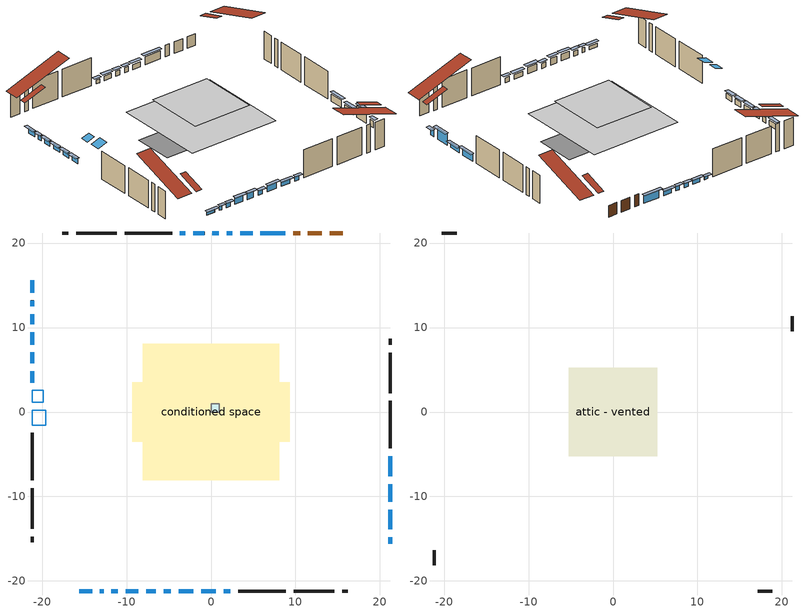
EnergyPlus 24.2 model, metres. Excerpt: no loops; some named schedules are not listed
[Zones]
conditioned space
 floor outside (Floor1 construction): -0.71,-0.71 -0.71,0.71 0.71,0.71 0.71,-0.71 z0
 floor adiabatic (AdiabaticFloorConstruction): -8.1,-8.1 -8.1,8.1 8.1,8.1 8.1,-8.1 z2.44
 floor foundation (Slab1 construction): -9.3,-3.5 -9.3,3.5 9.3,3.5 9.3,-3.5 z0
 wall outside (AdiabaticWallConstruction 1): 15.6,21.19 14.05,21.19 / 13.12,21.19 11.47,21.19 / 10.54,21.19 9.72,21.19 z0:2.03
 wall outside (AdiabaticWallConstruction): 21.19,-15.6 21.19,-14.84 z0:1.12; -15.6,-21.19 -14.08,-21.19 z0:0.66; 21.19,-13.91 21.19,-11.57 z0:1.98; 21.19,-10.64 21.19,-8.56 / 4.91,21.19 3.46,21.19 / 2.54,21.19 1.85,21.19 / -5.6,-21.19 -4.76,-21.19 z0:0.86; 8.79,21.19 5.84,21.19 z0:1.4; -13.15,-21.19 -12.71,-21.19 / -11.79,-21.19 -11.02,-21.19 z0:0.84; -10.1,-21.19 -8.62,-21.19 / 21.19,-7.63 21.19,-5.24 z0:1.2; -7.69,-21.19 -6.53,-21.19 / -3.83,-21.19 -2.08,-21.19 z0:1.17; -21.19,15.6 -21.19,14.13 / -21.19,13.2 -21.19,12.51 / -21.19,11.58 -21.19,10.39 z0:0.94; -21.19,9.46 -21.19,7.99 / -21.19,7.06 -21.19,5.76 / -21.19,4.83 -21.19,3.49 z0:0.92; 0.92,21.19 0.16,21.19 / 1.48,-21.19 2.3,-21.19 z0:0.82; -0.77,21.19 -2.09,21.19 z0:0.79; -3.02,21.19 -3.68,21.19 z0:0.64; -1.15,-21.19 0.55,-21.19 z0:0.81
 wall outside (Wall1 construction): -4.61,21.19 -10.23,21.19 / 3.22,-21.19 8.85,-21.19 / -21.19,-2.47 -21.19,-8.1 / 21.19,-4.31 21.19,1.31 z0:4.88
 wall outside (Wall2 construction): -11.16,21.19 -15.97,21.19 / 9.78,-21.19 14.58,-21.19 / -21.19,-9.02 -21.19,-13.83 / 21.19,2.24 21.19,7.04 z0:4.88
 wall outside (Wall3 construction): -16.9,21.19 -17.58,21.19 / 15.51,-21.19 16.19,-21.19 / -21.19,-14.76 -21.19,-15.44 / 21.19,7.97 21.19,8.65 z0:4.88
 window (WindowConstruction 24): 21.19,-15.6 21.19,-14.84 z0:1.12
 window (WindowConstruction 6): -15.6,-21.19 -14.08,-21.19 z0:0.66
 window (WindowConstruction 7): 21.19,-13.91 21.19,-11.57 z0:1.98
 window (WindowConstruction 8): 21.19,-10.64 21.19,-8.56 z0:0.86
 window (WindowConstruction 9): 8.79,21.19 5.84,21.19 z0:1.4
 window (WindowConstruction 10): 4.91,21.19 3.46,21.19 z0:0.86
 window (WindowConstruction 11): 2.54,21.19 1.85,21.19 z0:0.86
 window (WindowConstruction 12): -13.15,-21.19 -12.72,-21.19 z0:0.84
 window (WindowConstruction 13): -11.79,-21.19 -11.02,-21.19 z0:0.84
 window (WindowConstruction 14): -10.09,-21.19 -8.62,-21.19 z0:1.19
 window (WindowConstruction 15): -7.69,-21.19 -6.53,-21.19 z0:1.17
 window (WindowConstruction 16): -5.6,-21.19 -4.76,-21.19 z0:0.86
 window (WindowConstruction 17): -3.83,-21.19 -2.08,-21.19 z0:1.17
 window (WindowConstruction 18): -21.19,15.6 -21.19,14.13 z0:0.94
 window (WindowConstruction 19): -21.19,13.2 -21.19,12.51 z0:0.94
 window (WindowConstruction 20): -21.19,11.58 -21.19,10.39 z0:0.94
 window (WindowConstruction 21): -21.19,9.46 -21.19,7.99 z0:0.91
 window (WindowConstruction 22): -21.19,7.06 -21.19,5.76 z0:0.91
 window (WindowConstruction 23): -21.19,4.83 -21.19,3.49 z0:0.91
 window (WindowConstruction): 21.19,-7.63 21.19,-5.24 z0:1.19
 window (WindowConstruction 1): 0.92,21.19 0.16,21.19 z0:0.81
 window (WindowConstruction 2): -0.77,21.19 -2.09,21.19 z0:0.79
 window (WindowConstruction 3): -3.02,21.19 -3.68,21.19 z0:0.63
 window (WindowConstruction 4): -1.15,-21.19 0.55,-21.19 z0:0.81
 window (WindowConstruction 5): 1.48,-21.19 2.3,-21.19 z0:0.81
 door (Door): 15.6,21.19 14.05,21.19 z0:2.03
 door (Door 1): 13.12,21.19 11.47,21.19 z0:2.03
 door (Door 2): 10.54,21.19 9.72,21.19 z0:2.03
 ceiling adiabatic (AdiabaticFloorConstruction): 8.1,-8.1 8.1,8.1 -8.1,8.1 -8.1,-8.1 z2.44
 roof outside (Roof2 construction): 16.53,21.19,4.88 16.53,17.2,6.21 17.58,17.2,6.21 17.58,21.19,4.88; -16.53,-21.19,4.88 -16.53,-17.2,6.21 -17.58,-17.2,6.21 -17.58,-21.19,4.88; -21.19,16.53,4.88 -17.2,16.53,6.21 -17.2,17.58,6.21 -21.19,17.58,4.88; 21.19,-16.53,4.88 17.2,-16.53,6.21 17.2,-17.58,6.21 21.19,-17.58,4.88
 roof outside (AdiabaticRoofConstruction): -21.19,1.13,4.88 -19.83,1.13,5.33 -19.83,2.56,5.33 -21.19,2.56,4.88; -21.19,-1.54,4.88 -19.53,-1.54,5.43 -19.53,0.2,5.43 -21.19,0.2,4.88
 skylight (SkylightConstruction): -21.19,1.13,4.88 -19.84,1.13,5.33 -19.84,2.56,5.33 -21.19,2.56,4.88
 skylight (SkylightConstruction 1): -21.19,-1.54,4.88 -19.53,-1.54,5.43 -19.53,0.2,5.43 -21.19,0.2,4.88
furnace airloop ret air zone
 floor adiabatic (AdiabaticConst): 0,0 0,1 1,1 1,0 z0
 wall adiabatic (AdiabaticConst): 0,1 0,0 1,0 1,1 0,1 z0:1
 ceiling adiabatic (AdiabaticConst): 1,0 1,1 0,1 0,0 z1
attic - vented
 floor to conditioned space (Floor2 construction Reversed): -5.22,-5.22 -5.22,5.22 5.22,5.22 5.22,-5.22 z4.88
 wall outside (Wall4 construction): -18.51,21.19 -20.26,21.19 / 17.12,-21.19 18.87,-21.19 / -21.19,-16.37 -21.19,-18.12 / 21.19,9.58 21.19,11.33 z0:4.88
 roof outside (Roof1 construction): 18.51,21.19,4.88 18.51,11.02,8.27 21.19,11.02,8.27 21.19,21.19,4.88; -18.51,-21.19,4.88 -18.51,-11.02,8.27 -21.19,-11.02,8.27 -21.19,-21.19,4.88; -21.19,18.51,4.88 -11.02,18.51,8.27 -11.02,21.19,8.27 -21.19,21.19,4.88; 21.19,-18.51,4.88 11.02,-18.51,8.27 11.02,-21.19,8.27 21.19,-21.19,4.88
shading: 21.19,-14.54 21.19,-15.9 21.8,-15.9 21.8,-14.54 z1.42; -13.78,-21.19 -15.9,-21.19 -15.9,-21.8 -13.78,-21.8 z0.96; 21.19,-11.27 21.19,-14.21 21.8,-14.21 21.8,-11.27 z2.28; 21.19,-8.26 21.19,-10.94 21.8,-10.94 21.8,-8.26 z1.16; 5.54,21.19 9.09,21.19 9.09,21.8 5.54,21.8 z1.69; 3.17,21.19 5.21,21.19 5.21,21.8 3.17,21.8 z1.16; 1.55,21.19 2.83,21.19 2.83,21.8 1.55,21.8 z1.16; -12.42,-21.19 -13.45,-21.19 -13.45,-21.8 -12.42,-21.8 z1.14; -10.72,-21.19 -12.08,-21.19 -12.08,-21.8 -10.72,-21.8 z1.14; -8.32,-21.19 -10.39,-21.19 -10.39,-21.8 -8.32,-21.8 z1.49; -6.23,-21.19 -7.99,-21.19 -7.99,-21.8 -6.23,-21.8 z1.47; -4.46,-21.19 -5.9,-21.19 -5.9,-21.8 -4.46,-21.8 z1.16; -1.78,-21.19 -4.13,-21.19 -4.13,-21.8 -1.78,-21.8 z1.47; -21.19,13.83 -21.19,15.9 -21.8,15.9 -21.8,13.83 z1.24; -21.19,12.21 -21.19,13.5 -21.8,13.5 -21.8,12.21 z1.24; -21.19,10.09 -21.19,11.88 -21.8,11.88 -21.8,10.09 z1.24; -21.19,7.69 -21.19,9.76 -21.8,9.76 -21.8,7.69 z1.21; -21.19,5.46 -21.19,7.36 -21.8,7.36 -21.8,5.46 z1.21; -21.19,3.19 -21.19,5.13 -21.8,5.13 -21.8,3.19 z1.21; 21.19,-4.94 21.19,-7.93 21.8,-7.93 21.8,-4.94 z1.49; -0.14,21.19 1.22,21.19 1.22,21.8 -0.14,21.8 z1.11; -2.39,21.19 -0.47,21.19 -0.47,21.8 -2.39,21.8 z1.09; -3.98,21.19 -2.72,21.19 -2.72,21.8 -3.98,21.8 z0.93; 0.85,-21.19 -1.45,-21.19 -1.45,-21.8 0.85,-21.8 z1.11; 2.59,-21.19 1.18,-21.19 1.18,-21.8 2.59,-21.8 z1.11
[Building]
Building 1: Terrain=Suburbs
[Site:Location]
Vancouver Intl AP_BC: Latitude {deg}=49.19; Longitude {deg}=-123.18; Time Zone {hr}=-8; Elevation {m}=4; Keep Site Location Information=Yes
[Site:GroundTemperature:Shallow]
8.06451, 6.96315, 6.87495, 7.3976, 9.49575, 11.5841, 13.3946, 14.5416, 14.639, 13.7062, 11.9418, 9.91751
[Site:WaterMainsTemperature]
Calculation Method=Schedule; Temperature Schedule=mains temperature schedule
[Material] Roughness=Rough; Thermal Absorptance=0.9
Name | Thickness {m} | Conductivity {W/m-K} | Density {kg/m3} | Specific Heat {J/kg-K} | Solar Absorptance | Visible Absorptance
asphalt or fiberglass shingles | 0.00635 | 0.162714 | 1121.4 | 1465.45 | 0.4 | 0.4
asphalt or fiberglass shingles 1 | 0.00635 | 0.162714 | 1121.4 | 1465.45 | 0.7 | 0.7
ceiling stud and cavity | 0.1397 | 0.117536 | 65.682 | 1177.47 | 0.7 | 0.7
concrete 4.0 in. | 0.1016 | 1.803125 | 2242.8 | 837.4 | 0.7 | 0.7
door material | 0.04445 | 0.20624 | 512.64 | 1214.23 | 0.7 | 0.7
door material 1 | 0.04445 | 0.188738 | 512.64 | 1214.23 | 0.7 | 0.7
floor covering | 0.0127 | 0.0433444 | 54.468 | 1339.84 | 0.6 | 0.6
floor rigid ins; roof rigid ins 1; wall rigid ins | 0.512978 | 0.029427 | 32.04 | 1214.23 | 0.7 | 0.7
floor stud and cavity | 0.1397 | 0.0981661 | 92.3553 | 1139.71 | 0.7 | 0.7
floor stud and cavity 1 | 0.1397 | 1.75129 | 37.0049 | 1207.88 | 0.7 | 0.7
furniture material conditioned space 1 | 0.1524 | 0.115458 | 640.8 | 1214.23 | 0.6 | 0.6
gypsum board | 0.0127 | 0.160291 | 801 | 837.4 | 0.6 | 0.6
osb sheathing 0.5 in. | 0.0127 | 0.115458 | 512.64 | 1214.23 | 0.7 | 0.7
osb sheathing 0.75 in. | 0.01905 | 0.115458 | 512.64 | 1214.23 | 0.7 | 0.7
roof rigid ins | 0.051816 | 0.029427 | 32.04 | 1214.23 | 0.7 | 0.7
roof stud and cavity | 0.2032 | 0.17281 | 78.34581 | 1123.46 | 0.7 | 0.7
roof stud and cavity 1 | 0.18415 | 1.78685 | 37.0049 | 1207.88 | 0.6 | 0.6
wall stud and cavity | 0.1397 | 0.126942 | 139.0536 | 1170.24 | 0.7 | 0.7
wall stud and cavity 1 | 0.1397 | 0.127966 | 139.0536 | 1170.24 | 0.7 | 0.7
wall stud and cavity 2 | 0.1397 | 0.109433 | 139.0536 | 1170.24 | 0.7 | 0.7
wall stud and cavity 3 | 0.0889 | 6.1454 | 50.32683 | 1063.81 | 0.6 | 0.6
wall stud and cavity 4 | 0.0889 | 0.380278 | 52.3479 | 1209.89 | 0.7 | 0.7
wall stud and cavity 5 | 0.0889 | 0.391764 | 83.0341 | 1211.67 | 0.7 | 0.7
wood siding | 0.0254 | 0.102417 | 544.68 | 1172.36 | 0.4 | 0.4
wood siding 1 | 0.00254 | 0.102417 | 544.68 | 1172.36 | 0.4 | 0.4
wood siding 2; wood siding 3 | 0.0254 | 0.102417 | 544.68 | 1172.36 | 0.7 | 0.7
[Material:NoMass]
Adiabatic: Roughness=Rough; Thermal Resistance {m2-K/W}=176.1; Thermal Absorptance=0.9; Solar Absorptance=0.7; Visible Absorptance=0.7
[WindowMaterial:SimpleGlazingSystem]
Name | U-Factor {W/m2-K} | Solar Heat Gain Coefficient
SkylightMaterial | 3.5219 | 0.6827
SkylightMaterial 1 | 3.38194 | 0.6966
WindowMaterial | 4.38001 | 0.69
WindowMaterial 1 | 5.56103 | 0.62
WindowMaterial 10 | 4.89671 | 0.66
WindowMaterial 11 | 5.58034 | 0.62
WindowMaterial 12 | 4.89671 | 0.63
WindowMaterial 13 | 5.521855 | 0.63
WindowMaterial 14 | 4.661638 | 0.68
WindowMaterial 15 | 4.86832 | 0.67
WindowMaterial 16 | 5.411134 | 0.63
WindowMaterial 17 | 4.55773 | 0.68
WindowMaterial 18 | 4.81949 | 0.67
WindowMaterial 19 | 5.10963 | 0.65
WindowMaterial 2 | 5.7274 | 0.61
WindowMaterial 20 | 4.98699 | 0.66
WindowMaterial 21 | 4.93816 | 0.66
WindowMaterial 22 | 4.15289 | 0.69
WindowMaterial 23 | 5.08862 | 0.64
WindowMaterial 3 | 6.013002 | 0.6
WindowMaterial 4 | 4.83993 | 0.67
WindowMaterial 5 | 5.50936 | 0.63
WindowMaterial 6 | 5.77055 | 0.61
WindowMaterial 7 | 4.46234 | 0.69
WindowMaterial 8 | 4.6747 | 0.68
WindowMaterial 9 | 3.79177 | 0.72
[Construction]
AdiabaticConst: Adiabatic
AdiabaticFloorConstruction: floor stud and cavity 1, floor rigid ins, osb sheathing 0.75 in., floor covering
AdiabaticRoofConstruction: asphalt or fiberglass shingles 1, roof rigid ins 1, osb sheathing 0.75 in., roof stud and cavity 1
AdiabaticWallConstruction: wood siding 2, wall rigid ins, wall stud and cavity 4, gypsum board
AdiabaticWallConstruction 1: wood siding 3, wall rigid ins, wall stud and cavity 4, gypsum board
Door: door material
Door 1; Door 2: door material 1
Floor1 construction: floor stud and cavity, osb sheathing 0.75 in., floor covering
Floor2 construction Reversed: gypsum board, ceiling stud and cavity
furniture construction conditioned space 1: furniture material conditioned space 1
PartitionWallConstruction: gypsum board, wall stud and cavity 5, gypsum board
Roof1 construction: asphalt or fiberglass shingles
Roof2 construction: asphalt or fiberglass shingles, roof rigid ins, osb sheathing 0.75 in., roof stud and cavity, gypsum board
SkylightConstruction: SkylightMaterial
SkylightConstruction 1: SkylightMaterial 1
Slab1 construction: concrete 4.0 in.
Wall1 construction: wood siding, osb sheathing 0.5 in., wall stud and cavity, gypsum board
Wall2 construction: wood siding, osb sheathing 0.5 in., wall stud and cavity 1, gypsum board
Wall3 construction: wood siding, osb sheathing 0.5 in., wall stud and cavity 2, gypsum board
Wall4 construction: wood siding 1, wall stud and cavity 3
WindowConstruction: WindowMaterial
WindowConstruction 1: WindowMaterial 1
WindowConstruction 10: WindowMaterial 10
WindowConstruction 11: WindowMaterial 11
WindowConstruction 12: WindowMaterial 12
WindowConstruction 13: WindowMaterial 13
WindowConstruction 14: WindowMaterial 14
WindowConstruction 15: WindowMaterial 15
WindowConstruction 16: WindowMaterial 16
WindowConstruction 17: WindowMaterial 17
WindowConstruction 18: WindowMaterial 18
WindowConstruction 19: WindowMaterial 19
WindowConstruction 2: WindowMaterial 2
WindowConstruction 20: WindowMaterial 20
WindowConstruction 21; WindowConstruction 4: WindowMaterial 4
WindowConstruction 22: WindowMaterial 21
WindowConstruction 23: WindowMaterial 22
WindowConstruction 24: WindowMaterial 23
WindowConstruction 3: WindowMaterial 3
WindowConstruction 5: WindowMaterial 5
WindowConstruction 6: WindowMaterial 6
WindowConstruction 7: WindowMaterial 7
WindowConstruction 8: WindowMaterial 8
WindowConstruction 9: WindowMaterial 9
[Zone] Multiplier=1
Name | Volume {m3} | Part of Total Floor Area
attic - vented | 60.0353 | Yes
conditioned space | 673.7 | Yes
furnace airloop ret air zone | 1 | No
[Space]
Name | Zone | Volume {m3} | Space Type
attic - vented 1 | attic - vented | 60.0353
conditioned space 1 | conditioned space | 673.7
furnace airloop ret air space | furnace airloop ret air zone |  | Plenum Space Type
[OtherEquipment] Design Level Calculation Method=EquipmentLevel
Name | Fuel Type | Zone or ZoneList or Space or SpaceList | Schedule | Design Level {W} | Fraction Latent | Fraction Radiant | Fraction Lost
furnace airloop_0 RetCondToDZ; furnace airloop_0 SupCondToDZ; furnace airloop_0 SupSensLkToDZ | None | attic - vented 1 | Always On Discrete | 0 | 0 | 0 | 0
furnace airloop_0 SupLatLkToDZ | None | attic - vented 1 | Always On Discrete | 0 | 1 | 0 | 0
clothes dryer 1 | Electricity | conditioned space 1 | clothes dryer schedule | 0 | 0.015 | 0.081 | 0.85
cooking range 1 | Electricity | conditioned space 1 | cooking range schedule | 0 | 0.08 | 0.432 | 0.2
furnace airloop_0 SupCondToLv; furnace airloop_0 SupSensLkToCond; mech vent house fan sensible load | None | conditioned space 1 | Always On Discrete | 0 | 0 | 0 | 0
furnace airloop_0 SupLatLkToCond; mech vent house fan latent load | None | conditioned space 1 | Always On Discrete | 0 | 1 | 0 | 0
general water use latent | None | conditioned space 1 | general water use schedule | 62.594 | 1 | 0 | 0
general water use sensible | None | conditioned space 1 | general water use schedule | -61.6891 | 0 | 0.6 | 0
water heater energy adjustment1 | NaturalGas | conditioned space 1 | Always On Discrete | 0.01 | 0 | 0 | 1
furnace airloop_0 RetCondToRP; furnace airloop_0 RetSensLkToRP | None | furnace airloop ret air space | Always On Discrete | 0 | 0 | 0 | 0
furnace airloop_0 RetLatLkToRP | None | furnace airloop ret air space | Always On Discrete | 0 | 1 | 0 | 0
[ZoneInfiltration:DesignFlowRate] Schedule=Always On Discrete; Design Flow Rate Calculation Method=Flow/Zone; Design Flow Rate {m3/s}=0
Name | Zone or ZoneList or Space or SpaceList
attic_vented 1 duct leakage imbalance infil flow | attic - vented 1
infil flow; natural vent flow; whole house fan flow | conditioned space 1
[ZoneInfiltration:EffectiveLeakageArea]
infil attic - vented 1: Zone or Space=attic - vented 1; Schedule=Always On Discrete; Effective Air Leakage Area {cm2}=4513.24; Stack Coefficient=0.000574909; Wind Coefficient=1.62002e-05
[ZoneMixing] Schedule=Always On Continuous; Design Flow Rate Calculation Method=Flow/Zone; Design Flow Rate {m3/s}=0
Name | Zone or Space | Source Zone or Space
furnace airloop_0 ZoneMixCondToDZ mix; whole house fan mix | attic - vented | conditioned space
furnace airloop_0 ZoneMixDZToCond mix | conditioned space | attic - vented
[SurfaceProperty:ExposedFoundationPerimeter]
Slab1: Exposed Perimeter Calculation Method=TotalExposedPerimeter; Total Exposed Perimeter {m}=51.206
[InternalMass] Zone or ZoneList=conditioned space; Space or SpaceList=conditioned space 1
Name | Construction | Surface Area {m2}
furniture mass conditioned space 1 | furniture construction conditioned space 1 | 157.916
partition wall mass | PartitionWallConstruction | 394.79
[Lights]
interior lighting: Zone or ZoneList or Space or SpaceList=conditioned space 1; Schedule=interior lighting schedule; Design Level Calculation Method=LightingLevel; Lighting Level {W}=343.2; Return Air Fraction=0; Fraction Radiant=0.6; Fraction Visible=0.2; Fraction Replaceable=1
[People]
occupants: Zone or ZoneList or Space or SpaceList=conditioned space 1; Number of People Schedule=occupants schedule; Number of People Calculation Method=People; Number of People=3; Fraction Radiant=0.314171; Sensible Heat Fraction=0.56303; Activity Level Schedule=occupants activity schedule; Carbon Dioxide Generation Rate {m3/s-W}=0; Enable ASHRAE 55 Comfort Warnings=No; Mean Radiant Temperature Calculation Type=EnclosureAveraged
[ElectricEquipment] Zone or ZoneList or Space or SpaceList=conditioned space 1; Design Level Calculation Method=EquipmentLevel
Name | Schedule | Design Level {W} | Fraction Latent | Fraction Radiant | Fraction Lost
clothes dryer | clothes dryer schedule | 140.772 | 0.015 | 0.081 | 0.85
clothes washer | clothes washer schedule | 32.1985 | 0.03 | 0.162 | 0.7
cooking range | cooking range schedule | 215.147 | 0.08 | 0.432 | 0.2
dishwasher | dishwasher schedule | 66.8632 | 0.3 | 0.18 | 0.4
fridge | fridge schedule | 72.9452 | 0 | 0.6 | 0
mech vent bath fan 0 | mech vent bath fan 0 schedule | 25.1 | 0 | 0 | 1
mech vent bath fan 1 | mech vent bath fan 1 schedule | 25.1 | 0 | 0 | 1
mech vent house fan | mech vent house fan schedule | 0 | 0 | 0 | 1
mech vent house fan cfis | mech vent house fan cfis schedule | 0 | 0 | 0 | 0
mech vent range fan 0 | mech vent range fan 0 schedule | 57 | 0 | 0 | 1
misc plug loads | misc plug loads schedule | 494.7 | 0.045 | 0.513 | 0.1
whole house fan | Always On Discrete | 0 | 0 | 0 | 1
[SpaceList]
Plenum Space Type: furnace airloop ret air space
[AirLoopHVAC:ReturnPlenum]
Air Loop HVAC Return Plenum 1: Zone=furnace airloop ret air zone
[Foundation:Kiva]
Foundation Kiva 1: Initial Indoor Air Temperature {C}=18; Wall Height Above Grade {m}=0.1016; Wall Depth Below Slab {m}=0.2032
[Foundation:Kiva:Settings]
Soil Conductivity {W/m-K}=0.849921; Soil Density {kg/m3}=1842.3; Soil Specific Heat {J/kg-K}=418.7; Ground Solar Absorptivity=0.9; Ground Thermal Absorptivity=0.9; Ground Surface Roughness {m}=0.03; Far-Field Width {m}=40; Deep-Ground Boundary Condition=ZeroFlux; Deep-Ground Depth {m}=40; Minimum Cell Dimension {m}=0.2; Maximum Cell Growth Coefficient=3; Simulation Timestep=Timestep
[Exterior:Lights]
exterior lighting: Schedule=exterior lighting schedule; Design Level {W}=75.6
[EnergyManagementSystem:Sensor] Output:Variable or Output:Meter Index Key=attic - vented
Name | Output:Variable or Output:Meter
furnace_airloop_0_DZ_T_s | Zone Air Temperature
furnace_airloop_0_DZ_W_s | Zone Mean Air Humidity Ratio
[Schedule:Constant]
Name | Hourly Value
Always On Discrete; Always On Continuous; mech vent house fan schedule; mech vent house fan cfis schedule | 1
occupants activity schedule | 117.228
fridge schedule | 0
[Schedule:Week:Daily]
interior lighting schedule Week Rule - Jan1-Jan27: interior lighting schedule day, interior lighting schedule day, interior lighting schedule day, interior lighting schedule day, interior lighting schedule day, interior lighting schedule day, interior lighting schedule day, interior lighting schedule default day, interior lighting schedule default day, interior lighting schedule default day, interior lighting schedule default day, interior lighting schedule default day
interior lighting schedule Week Rule - Jan28-Feb3: interior lighting schedule day, interior lighting schedule day, interior lighting schedule day, interior lighting schedule day, interior lighting schedule day 1, interior lighting schedule day 1, interior lighting schedule day 1, interior lighting schedule default day, interior lighting schedule default day, interior lighting schedule default day, interior lighting schedule default day, interior lighting schedule default day
interior lighting schedule Week Rule - Feb4-Feb24: interior lighting schedule day 1, interior lighting schedule day 1, interior lighting schedule day 1, interior lighting schedule day 1, interior lighting schedule day 1, interior lighting schedule day 1, interior lighting schedule day 1, interior lighting schedule default day, interior lighting schedule default day, interior lighting schedule default day, interior lighting schedule default day, interior lighting schedule default day
interior lighting schedule Week Rule - Feb25-Mar3: interior lighting schedule day 1, interior lighting schedule day 1, interior lighting schedule day 1, interior lighting schedule day 1, interior lighting schedule day 2, interior lighting schedule day 2, interior lighting schedule day 2, interior lighting schedule default day, interior lighting schedule default day, interior lighting schedule default day, interior lighting schedule default day, interior lighting schedule default day
interior lighting schedule Week Rule - Mar4-Mar31: interior lighting schedule day 2, interior lighting schedule day 2, interior lighting schedule day 2, interior lighting schedule day 2, interior lighting schedule day 2, interior lighting schedule day 2, interior lighting schedule day 2, interior lighting schedule default day, interior lighting schedule default day, interior lighting schedule default day, interior lighting schedule default day, interior lighting schedule default day
interior lighting schedule Week Rule - Apr1-Apr28: interior lighting schedule day 3, interior lighting schedule day 3, interior lighting schedule day 3, interior lighting schedule day 3, interior lighting schedule day 3, interior lighting schedule day 3, interior lighting schedule day 3, interior lighting schedule default day, interior lighting schedule default day, interior lighting schedule default day, interior lighting schedule default day, interior lighting schedule default day
interior lighting schedule Week Rule - Apr29-May5: interior lighting schedule day 3, interior lighting schedule day 3, interior lighting schedule day 4, interior lighting schedule day 4, interior lighting schedule day 4, interior lighting schedule day 4, interior lighting schedule day 4, interior lighting schedule default day, interior lighting schedule default day, interior lighting schedule default day, interior lighting schedule default day, interior lighting schedule default day
interior lighting schedule Week Rule - May6-May26: interior lighting schedule day 4, interior lighting schedule day 4, interior lighting schedule day 4, interior lighting schedule day 4, interior lighting schedule day 4, interior lighting schedule day 4, interior lighting schedule day 4, interior lighting schedule default day, interior lighting schedule default day, interior lighting schedule default day, interior lighting schedule default day, interior lighting schedule default day
interior lighting schedule Week Rule - May27-Jun2: interior lighting schedule day 4, interior lighting schedule day 4, interior lighting schedule day 4, interior lighting schedule day 4, interior lighting schedule day 4, interior lighting schedule day 5, interior lighting schedule day 5, interior lighting schedule default day, interior lighting schedule default day, interior lighting schedule default day, interior lighting schedule default day, interior lighting schedule default day
interior lighting schedule Week Rule - Jun3-Jun30: interior lighting schedule day 5, interior lighting schedule day 5, interior lighting schedule day 5, interior lighting schedule day 5, interior lighting schedule day 5, interior lighting schedule day 5, interior lighting schedule day 5, interior lighting schedule default day, interior lighting schedule default day, interior lighting schedule default day, interior lighting schedule default day, interior lighting schedule default day
interior lighting schedule Week Rule - Jul1-Jul28: interior lighting schedule day 6, interior lighting schedule day 6, interior lighting schedule day 6, interior lighting schedule day 6, interior lighting schedule day 6, interior lighting schedule day 6, interior lighting schedule day 6, interior lighting schedule default day, interior lighting schedule default day, interior lighting schedule default day, interior lighting schedule default day, interior lighting schedule default day
interior lighting schedule Week Rule - Jul29-Aug4: interior lighting schedule day 6, interior lighting schedule day 6, interior lighting schedule day 6, interior lighting schedule day 7, interior lighting schedule day 7, interior lighting schedule day 7, interior lighting schedule day 7, interior lighting schedule default day, interior lighting schedule default day, interior lighting schedule default day, interior lighting schedule default day, interior lighting schedule default day
interior lighting schedule Week Rule - Aug5-Aug25: interior lighting schedule day 7, interior lighting schedule day 7, interior lighting schedule day 7, interior lighting schedule day 7, interior lighting schedule day 7, interior lighting schedule day 7, interior lighting schedule day 7, interior lighting schedule default day, interior lighting schedule default day, interior lighting schedule default day, interior lighting schedule default day, interior lighting schedule default day
interior lighting schedule Week Rule - Aug26-Sep1: interior lighting schedule day 7, interior lighting schedule day 7, interior lighting schedule day 7, interior lighting schedule day 7, interior lighting schedule day 7, interior lighting schedule day 7, interior lighting schedule day 8, interior lighting schedule default day, interior lighting schedule default day, interior lighting schedule default day, interior lighting schedule default day, interior lighting schedule default day
interior lighting schedule Week Rule - Sep2-Sep29: interior lighting schedule day 8, interior lighting schedule day 8, interior lighting schedule day 8, interior lighting schedule day 8, interior lighting schedule day 8, interior lighting schedule day 8, interior lighting schedule day 8, interior lighting schedule default day, interior lighting schedule default day, interior lighting schedule default day, interior lighting schedule default day, interior lighting schedule default day
interior lighting schedule Week Rule - Sep30-Oct6: interior lighting schedule day 8, interior lighting schedule day 9, interior lighting schedule day 9, interior lighting schedule day 9, interior lighting schedule day 9, interior lighting schedule day 9, interior lighting schedule day 9, interior lighting schedule default day, interior lighting schedule default day, interior lighting schedule default day, interior lighting schedule default day, interior lighting schedule default day
interior lighting schedule Week Rule - Oct7-Oct27: interior lighting schedule day 9, interior lighting schedule day 9, interior lighting schedule day 9, interior lighting schedule day 9, interior lighting schedule day 9, interior lighting schedule day 9, interior lighting schedule day 9, interior lighting schedule default day, interior lighting schedule default day, interior lighting schedule default day, interior lighting schedule default day, interior lighting schedule default day
interior lighting schedule Week Rule - Oct28-Nov3: interior lighting schedule day 9, interior lighting schedule day 9, interior lighting schedule day 9, interior lighting schedule day 9, interior lighting schedule day 10, interior lighting schedule day 10, interior lighting schedule day 10, interior lighting schedule default day, interior lighting schedule default day, interior lighting schedule default day, interior lighting schedule default day, interior lighting schedule default day
interior lighting schedule Week Rule - Nov4-Nov24: interior lighting schedule day 10, interior lighting schedule day 10, interior lighting schedule day 10, interior lighting schedule day 10, interior lighting schedule day 10, interior lighting schedule day 10, interior lighting schedule day 10, interior lighting schedule default day, interior lighting schedule default day, interior lighting schedule default day, interior lighting schedule default day, interior lighting schedule default day
interior lighting schedule Week Rule - Nov25-Dec1: interior lighting schedule day 10, interior lighting schedule day 10, interior lighting schedule day 10, interior lighting schedule day 10, interior lighting schedule day 10, interior lighting schedule day 10, interior lighting schedule day 11, interior lighting schedule default day, interior lighting schedule default day, interior lighting schedule default day, interior lighting schedule default day, interior lighting schedule default day
interior lighting schedule Week Rule - Dec2-Dec31: interior lighting schedule day 11, interior lighting schedule day 11, interior lighting schedule day 11, interior lighting schedule day 11, interior lighting schedule day 11, interior lighting schedule day 11, interior lighting schedule day 11, interior lighting schedule default day, interior lighting schedule default day, interior lighting schedule default day, interior lighting schedule default day, interior lighting schedule default day
occupants schedule Week Rule - Jan1-Dec31: occupants schedule day, occupants schedule day, occupants schedule day, occupants schedule day, occupants schedule day, occupants schedule day, occupants schedule day, occupants schedule default day, occupants schedule default day, occupants schedule default day, occupants schedule default day, occupants schedule default day
clothes dryer schedule Week Rule - Jan1-Dec31: clothes dryer schedule day, clothes dryer schedule day, clothes dryer schedule day, clothes dryer schedule day, clothes dryer schedule day, clothes dryer schedule day, clothes dryer schedule day, clothes dryer schedule default day, clothes dryer schedule default day, clothes dryer schedule default day, clothes dryer schedule default day, clothes dryer schedule default day
clothes washer schedule Week Rule - Jan1-Dec31: clothes washer schedule day, clothes washer schedule day, clothes washer schedule day, clothes washer schedule day, clothes washer schedule day, clothes washer schedule day, clothes washer schedule day, clothes washer schedule default day, clothes washer schedule default day, clothes washer schedule default day, clothes washer schedule default day, clothes washer schedule default day
cooking range schedule Week Rule - Jan1-Dec31: cooking range schedule day, cooking range schedule day, cooking range schedule day, cooking range schedule day, cooking range schedule day, cooking range schedule day, cooking range schedule day, cooking range schedule default day, cooking range schedule default day, cooking range schedule default day, cooking range schedule default day, cooking range schedule default day
dishwasher schedule Week Rule - Jan1-Dec31: dishwasher schedule day, dishwasher schedule day, dishwasher schedule day, dishwasher schedule day, dishwasher schedule day, dishwasher schedule day, dishwasher schedule day, dishwasher schedule default day, dishwasher schedule default day, dishwasher schedule default day, dishwasher schedule default day, dishwasher schedule default day
mech vent bath fan 0 schedule Week Rule - Jan1-Dec31: mech vent bath fan 0 schedule day, mech vent bath fan 0 schedule day, mech vent bath fan 0 schedule day, mech vent bath fan 0 schedule day, mech vent bath fan 0 schedule day, mech vent bath fan 0 schedule day, mech vent bath fan 0 schedule day, mech vent bath fan 0 schedule default day, mech vent bath fan 0 schedule default day, mech vent bath fan 0 schedule default day, mech vent bath fan 0 schedule default day, mech vent bath fan 0 schedule default day
general water use schedule Week Rule - Jan1-Dec31: general water use schedule day, general water use schedule day, general water use schedule day, general water use schedule day, general water use schedule day, general water use schedule day, general water use schedule day, general water use schedule default day, general water use schedule default day, general water use schedule default day, general water use schedule default day, general water use schedule default day
[Schedule:Year]
interior lighting schedule: interior lighting schedule Week Rule - Jan1-Jan27, 1, 1, 1, 27, interior lighting schedule Week Rule - Jan28-Feb3, 1, 28, 2, 3, interior lighting schedule Week Rule - Feb4-Feb24, 2, 4, 2, 24, interior lighting schedule Week Rule - Feb25-Mar3, 2, 25, 3, 3, interior lighting schedule Week Rule - Mar4-Mar31, 3, 4, 3, 31, interior lighting schedule Week Rule - Apr1-Apr28, 4, 1, 4, 28, interior lighting schedule Week Rule - Apr29-May5, 4, 29, 5, 5, interior lighting schedule Week Rule - May6-May26, 5, 6, 5, 26, interior lighting schedule Week Rule - May27-Jun2, 5, 27, 6, 2, interior lighting schedule Week Rule - Jun3-Jun30, 6, 3, 6, 30, interior lighting schedule Week Rule - Jul1-Jul28, 7, 1, 7, 28, interior lighting schedule Week Rule - Jul29-Aug4, 7, 29, 8, 4, interior lighting schedule Week Rule - Aug5-Aug25, 8, 5, 8, 25, interior lighting schedule Week Rule - Aug26-Sep1, 8, 26, 9, 1, interior lighting schedule Week Rule - Sep2-Sep29, 9, 2, 9, 29, interior lighting schedule Week Rule - Sep30-Oct6, 9, 30, 10, 6, interior lighting schedule Week Rule - Oct7-Oct27, 10, 7, 10, 27, interior lighting schedule Week Rule - Oct28-Nov3, 10, 28, 11, 3, interior lighting schedule Week Rule - Nov4-Nov24, 11, 4, 11, 24, interior lighting schedule Week Rule - Nov25-Dec1, 11, 25, 12, 1, interior lighting schedule Week Rule - Dec2-Dec31, 12, 2, 12, 31
occupants schedule: occupants schedule Week Rule - Jan1-Dec31, 1, 1, 12, 31
clothes dryer schedule: clothes dryer schedule Week Rule - Jan1-Dec31, 1, 1, 12, 31
clothes washer schedule: clothes washer schedule Week Rule - Jan1-Dec31, 1, 1, 12, 31
cooking range schedule: cooking range schedule Week Rule - Jan1-Dec31, 1, 1, 12, 31
dishwasher schedule: dishwasher schedule Week Rule - Jan1-Dec31, 1, 1, 12, 31
mech vent bath fan 0 schedule: mech vent bath fan 0 schedule Week Rule - Jan1-Dec31, 1, 1, 12, 31
mech vent bath fan 1 schedule: mech vent bath fan 1 schedule Week Rule - Jan1-Dec31, 1, 1, 12, 31
mech vent range fan 0 schedule: mech vent range fan 0 schedule Week Rule - Jan1-Dec31, 1, 1, 12, 31
misc plug loads schedule: misc plug loads schedule Week Rule - Jan1-Dec31, 1, 1, 12, 31
general water use schedule: general water use schedule Week Rule - Jan1-Dec31, 1, 1, 12, 31
exterior lighting schedule: exterior lighting schedule Week Rule - Jan1-Jan27, 1, 1, 1, 27, exterior lighting schedule Week Rule - Jan28-Feb3, 1, 28, 2, 3, exterior lighting schedule Week Rule - Feb4-Feb24, 2, 4, 2, 24, exterior lighting schedule Week Rule - Feb25-Mar3, 2, 25, 3, 3, exterior lighting schedule Week Rule - Mar4-Mar31, 3, 4, 3, 31, exterior lighting schedule Week Rule - Apr1-Apr28, 4, 1, 4, 28, exterior lighting schedule Week Rule - Apr29-May5, 4, 29, 5, 5, exterior lighting schedule Week Rule - May6-May26, 5, 6, 5, 26, exterior lighting schedule Week Rule - May27-Jun2, 5, 27, 6, 2, exterior lighting schedule Week Rule - Jun3-Jun30, 6, 3, 6, 30, exterior lighting schedule Week Rule - Jul1-Jul28, 7, 1, 7, 28, exterior lighting schedule Week Rule - Jul29-Aug4, 7, 29, 8, 4, exterior lighting schedule Week Rule - Aug5-Aug25, 8, 5, 8, 25, exterior lighting schedule Week Rule - Aug26-Sep1, 8, 26, 9, 1, exterior lighting schedule Week Rule - Sep2-Sep29, 9, 2, 9, 29, exterior lighting schedule Week Rule - Sep30-Oct6, 9, 30, 10, 6, exterior lighting schedule Week Rule - Oct7-Oct27, 10, 7, 10, 27, exterior lighting schedule Week Rule - Oct28-Nov3, 10, 28, 11, 3, exterior lighting schedule Week Rule - Nov4-Nov24, 11, 4, 11, 24, exterior lighting schedule Week Rule - Nov25-Dec1, 11, 25, 12, 1, exterior lighting schedule Week Rule - Dec2-Dec31, 12, 2, 12, 31
[Schedule:Compact]
mains temperature schedule: Through: 01/01, For: AllDays, Until: 24:00, 11.375, Through: 01/02, For: AllDays, Until: 24:00, 11.3367, Through: 01/03, For: AllDays, Until: 24:00, 11.2994, Through: 01/04, For: AllDays, Until: 24:00, 11.2628, Through: 01/05, For: AllDays, Until: 24:00, 11.2267, Through: 01/06, For: AllDays, Until: 24:00, 11.1917, Through: 01/07, For: AllDays, Until: 24:00, 11.1578, Through: 01/08, For: AllDays, Until: 24:00, 11.1244, Through: 01/09, For: AllDays, Until: 24:00, 11.0917, Through: 01/10, For: AllDays, Until: 24:00, 11.06, Through: 01/11, For: AllDays, Until: 24:00, 11.0289, Through: 01/12, For: AllDays, Until: 24:00, 10.9989, Through: 01/13, For: AllDays, Until: 24:00, 10.97, Through: 01/14, For: AllDays, Until: 24:00, 10.9417, Through: 01/15, For: AllDays, Until: 24:00, 10.9139, Through: 01/16, For: AllDays, Until: 24:00, 10.8878, Through: 01/17, For: AllDays, Until: 24:00, 10.8622, Through: 01/18, For: AllDays, Until: 24:00, 10.8372, Through: 01/19, For: AllDays, Until: 24:00, 10.8133, Through: 01/20, For: AllDays, Until: 24:00, 10.7906, Through: 01/21, For: AllDays, Until: 24:00, 10.7683, Through: 01/22, For: AllDays, Until: 24:00, 10.7478, Through: 01/23, For: AllDays, Until: 24:00, 10.7272, Through: 01/24, For: AllDays, Until: 24:00, 10.7083, Through: 01/25, For: AllDays, Until: 24:00, 10.69, Through: 01/26, For: AllDays, Until: 24:00, 10.6728, Through: 01/27, For: AllDays, Until: 24:00, 10.6567, Through: 01/28, For: AllDays, Until: 24:00, 10.6411, Through: 01/29, For: AllDays, Until: 24:00, 10.6267, Through: 01/30, For: AllDays, Until: 24:00, 10.6133, Through: 01/31, For: AllDays, Until: 24:00, 10.6011, Through: 02/01, For: AllDays, Until: 24:00, 10.59, Through: 02/02, For: AllDays, Until: 24:00, 10.5794, Through: 02/03, For: AllDays, Until: 24:00, 10.57, Through: 02/04, For: AllDays, Until: 24:00, 10.5617, Through: 02/05, For: AllDays, Until: 24:00, 10.5539, Through: 02/06, For: AllDays, Until: 24:00, 10.5478, Through: 02/07, For: AllDays, Until: 24:00, 10.5422, Through: 02/08, For: AllDays, Until: 24:00, 10.5378, Through: 02/09, For: AllDays, Until: 24:00, 10.5339, Through: 02/10, For: AllDays, Until: 24:00, 10.5317, Through: 02/11, For: AllDays, Until: 24:00, 10.53, Through: 02/12, For: AllDays, Until: 24:00, 10.53, Through: 02/13, For: AllDays, Until: 24:00, 10.5306, Through: 02/14, For: AllDays, Until: 24:00, 10.5317, Through: 02/15, For: AllDays, Until: 24:00, 10.5344, Through: 02/16, For: AllDays, Until: 24:00, 10.5378, Through: 02/17, For: AllDays, Until: 24:00, 10.5428, Through: 02/18, For: AllDays, Until: 24:00, 10.5483, Through: 02/19, For: AllDays, Until: 24:00, 10.5544, Through: 02/20, For: AllDays, Until: 24:00, 10.5622, Through: 02/21, For: AllDays, Until: 24:00, 10.5706, Through: 02/22, For: AllDays, Until: 24:00, 10.5806, Through: 02/23, For: AllDays, Until: 24:00, 10.5911, Through: 02/24, For: AllDays, Until: 24:00, 10.6022, Through: 02/25, For: AllDays, Until: 24:00, 10.615, Through: 02/26, For: AllDays, Until: 24:00, 10.6283, Through: 02/27, For: AllDays, Until: 24:00, 10.6428, Through: 02/28, For: AllDays, Until: 24:00, 10.6583, Through: 03/01, For: AllDays, Until: 24:00, 10.6744, Through: 03/02, For: AllDays, Until: 24:00, 10.6917, Through: 03/03, For: AllDays, Until: 24:00, 10.71, Through: 03/04, For: AllDays, Until: 24:00, 10.7294, Through: 03/05, For: AllDays, Until: 24:00, 10.7494, Through: 03/06, For: AllDays, Until: 24:00, 10.7706, Through: 03/07, For: AllDays, Until: 24:00, 10.7928, Through: 03/08, For: AllDays, Until: 24:00, 10.8161, Through: 03/09, For: AllDays, Until: 24:00, 10.84, Through: 03/10, For: AllDays, Until: 24:00, 10.8644, Through: 03/11, For: AllDays, Until: 24:00, 10.8906, Through: 03/12, For: AllDays, Until: 24:00, 10.9167, Through: 03/13, For: AllDays, Until: 24:00, 10.9444, Through: 03/14, For: AllDays, Until: 24:00, 10.9728, Through: 03/15, For: AllDays, Until: 24:00, 11.0022, Through: 03/16, For: AllDays, Until: 24:00, 11.0322, Through: 03/17, For: AllDays, Until: 24:00, 11.0633, Through: 03/18, For: AllDays, Until: 24:00, 11.095, Through: 03/19, For: AllDays, Until: 24:00, 11.1278, Through: 03/20, For: AllDays, Until: 24:00, 11.1611, Through: 03/21, For: AllDays, Until: 24:00, 11.1956, Through: 03/22, For: AllDays, Until: 24:00, 11.2306, Through: 03/23, For: AllDays, Until: 24:00, 11.2667, Through: 03/24, For: AllDays, Until: 24:00, 11.3033, Through: 03/25, For: AllDays, Until: 24:00, 11.3406, Through: 03/26, For: AllDays, Until: 24:00, 11.3789, Through: 03/27, For: AllDays, Until: 24:00, 11.4178, Through: 03/28, For: AllDays, Until: 24:00, 11.4572, Through: 03/29, For: AllDays, Until: 24:00, 11.4978, Through: 03/30, For: AllDays, Until: 24:00, 11.5389, Through: 03/31, For: AllDays, Until: 24:00, 11.5811, Through: 04/01, For: AllDays, Until: 24:00, 11.6233, Through: 04/02, For: AllDays, Until: 24:00, 11.6667, Through: 04/03, For: AllDays, Until: 24:00, 11.7106, Through: 04/04, For: AllDays, Until: 24:00, 11.755, Through: 04/05, For: AllDays, Until: 24:00, 11.8006, Through: 04/06, For: AllDays, Until: 24:00, 11.8461, Through: 04/07, For: AllDays, Until: 24:00, 11.8928, Through: 04/08, For: AllDays, Until: 24:00, 11.9394, Through: 04/09, For: AllDays, Until: 24:00, 11.9872, Through: 04/10, For: AllDays, Until: 24:00, 12.0356, Through: 04/11, For: AllDays, Until: 24:00, 12.0844, Through: 04/12, For: AllDays, Until: 24:00, 12.1333, Through: 04/13, For: AllDays, Until: 24:00, 12.1833, Through: 04/14, For: AllDays, Until: 24:00, 12.2339, Through: 04/15, For: AllDays, Until: 24:00, 12.2844, Through: 04/16, For: AllDays, Until: 24:00, 12.3361, Through: 04/17, For: AllDays, Until: 24:00, 12.3878, Through: 04/18, For: AllDays, Until: 24:00, 12.44, Through: 04/19, For: AllDays, Until: 24:00, 12.4928, Through: 04/20, For: AllDays, Until: 24:00, 12.5456, Through: 04/21, For: AllDays, Until: 24:00, 12.5994, Through: 04/22, For: AllDays, Until: 24:00, 12.6533, Through: 04/23, For: AllDays, Until: 24:00, 12.7072, Through: 04/24, For: AllDays, Until: 24:00, 12.7622, Through: 04/25, For: AllDays, Until: 24:00, 12.8172, Through: 04/26, For: AllDays, Until: 24:00, 12.8722, Through: 04/27, For: AllDays, Until: 24:00, 12.9278, Through: 04/28, For: AllDays, Until: 24:00, 12.9839, Through: 04/29, For: AllDays, Until: 24:00, 13.04, Through: 04/30, For: AllDays, Until: 24:00, 13.0961, Through: 05/01, For: AllDays, Until: 24:00, 13.1533, Through: 05/02, For: AllDays, Until: 24:00, 13.21, Through: 05/03, For: AllDays, Until: 24:00, 13.2672, Through: 05/04, For: AllDays, Until: 24:00, 13.3244, Through: 05/05, For: AllDays, Until: 24:00, 13.3817, Through: 05/06, For: AllDays, Until: 24:00, 13.4394, Through: 05/07, For: AllDays, Until: 24:00, 13.4972, Through: 05/08, For: AllDays, Until: 24:00, 13.555, Through: 05/09, For: AllDays, Until: 24:00, 13.6133, Through: 05/10, For: AllDays, Until: 24:00, 13.6711, Through: 05/11, For: AllDays, Until: 24:00, 13.7294, Through: 05/12, For: AllDays, Until: 24:00, 13.7878, Through: 05/13, For: AllDays, Until: 24:00, 13.8461, Through: 05/14, For: AllDays, Until: 24:00, 13.9044, Through: 05/15, For: AllDays, Until: 24:00, 13.9628, Through: 05/16, For: AllDays, Until: 24:00, 14.0211, Through: 05/17, For: AllDays, Until: 24:00, 14.0789, Through: 05/18, For: AllDays, Until: 24:00, 14.1372, Through: 05/19, For: AllDays, Until: 24:00, 14.1956, Through: 05/20, For: AllDays, Until: 24:00, 14.2533, Through: 05/21, For: AllDays, Until: 24:00, 14.3117, Through: 05/22, For: AllDays, Until: 24:00, 14.3694, Through: 05/23, For: AllDays, Until: 24:00, 14.4272, Through: 05/24, For: AllDays, Until: 24:00, 14.4844, Through: 05/25, For: AllDays, Until: 24:00, 14.5422, Through: 05/26, For: AllDays, Until: 24:00, 14.5994, Through: 05/27, For: AllDays, Until: 24:00, 14.6561, Through: 05/28, For: AllDays, Until: 24:00, 14.7128, Through: 05/29, For: AllDays, Until: 24:00, 14.7694, Through: 05/30, For: AllDays, Until: 24:00, 14.8261, Through: 05/31, For: AllDays, Until: 24:00, 14.8817, Through: 06/01, For: AllDays, Until: 24:00, 14.9378, Through: 06/02, For: AllDays, Until: 24:00, 14.9933, Through: 06/03, For: AllDays, Until: 24:00, 15.0483, Through: 06/04, For: AllDays, Until: 24:00, 15.1028, Through: 06/05, For: AllDays, Until: 24:00, 15.1572, Through: 06/06, For: AllDays, Until: 24:00, 15.2117, Through: 06/07, For: AllDays, Until: 24:00, 15.265, Through: 06/08, For: AllDays, Until: 24:00, 15.3183, Through: 06/09, For: AllDays, Until: 24:00, 15.3711, Through: 06/10, For: AllDays, Until: 24:00, 15.4239, Through: 06/11, For: AllDays, Until: 24:00, 15.4756, Through: 06/12, For: AllDays, Until: 24:00, 15.5272, Through: 06/13, For: AllDays, Until: 24:00, 15.5783, Through: 06/14, For: AllDays, Until: 24:00, 15.6289, Through: 06/15, For: AllDays, Until: 24:00, 15.6789, Through: 06/16, For: AllDays, Until: 24:00, 15.7283, Through: 06/17, For: AllDays, Until: 24:00, 15.7772, Through: 06/18, For: AllDays, Until: 24:00, 15.8261, Through: 06/19, For: AllDays, Until: 24:00, 15.8739, Through: 06/20, For: AllDays, Until: 24:00, 15.9211, Through: 06/21, For: AllDays, Until: 24:00, 15.9678, Through: 06/22, For: AllDays, Until: 24:00, 16.0139, Through: 06/23, For: AllDays, Until: 24:00, 16.0594, Through: 06/24, For: AllDays, Until: 24:00, 16.1044, Through: 06/25, For: AllDays, Until: 24:00, 16.1483, Through: 06/26, For: AllDays, Until: 24:00, 16.1922, Through: 06/27, For: AllDays, Until: 24:00, 16.235, Through: 06/28, For: AllDays, Until: 24:00, 16.2772, Through: 06/29, For: AllDays, Until: 24:00, 16.3183, Through: 06/30, For: AllDays, Until: 24:00, 16.3594, Through: 07/01, For: AllDays, Until: 24:00, 16.3994, Through: 07/02, For: AllDays, Until: 24:00, 16.4389, Through: 07/03, For: AllDays, Until: 24:00, 16.4772, Through: 07/04, For: AllDays, Until: 24:00, 16.515, Through: 07/05, For: AllDays, Until: 24:00, 16.5522, Through: 07/06, For: AllDays, Until: 24:00, 16.5883, Through: 07/07, For: AllDays, Until: 24:00, 16.6239, Through: 07/08, For: AllDays, Until: 24:00, 16.6583, Through: 07/09, For: AllDays, Until: 24:00, 16.6922, Through: 07/10, For: AllDays, Until: 24:00, 16.7256, Through: 07/11, For: AllDays, Until: 24:00, 16.7578, Through: 07/12, For: AllDays, Until: 24:00, 16.7889, Through: 07/13, For: AllDays, Until: 24:00, 16.8194, Through: 07/14, For: AllDays, Until: 24:00, 16.8489, Through: 07/15, For: AllDays, Until: 24:00, 16.8778, Through: 07/16, For: AllDays, Until: 24:00, 16.9056, Through: 07/17, For: AllDays, Until: 24:00, 16.9328, Through: 07/18, For: AllDays, Until: 24:00, 16.9589, Through: 07/19, For: AllDays, Until: 24:00, 16.9839, Through: 07/20, For: AllDays, Until: 24:00, 17.0083, Through: 07/21, For: AllDays, Until: 24:00, 17.0317, Through: 07/22, For: AllDays, Until: 24:00, 17.0544, Through: 07/23, For: AllDays, Until: 24:00, 17.0761, Through: 07/24, For: AllDays, Until: 24:00, 17.0967, Through: 07/25, For: AllDays, Until: 24:00, 17.1161, Through: 07/26, For: AllDays, Until: 24:00, 17.135, Through: 07/27, For: AllDays, Until: 24:00, 17.1528, Through: 07/28, For: AllDays, Until: 24:00, 17.1694, Through: 07/29, For: AllDays, Until: 24:00, 17.1856, Through: 07/30, For: AllDays, Until: 24:00, 17.2, Through: 07/31, For: AllDays, Until: 24:00, 17.2144, Through: 08/01, For: AllDays, Until: 24:00, 17.2272, Through: 08/02, For: AllDays, Until: 24:00, 17.2389, Through: 08/03, For: AllDays, Until: 24:00, 17.25, Through: 08/04, For: AllDays, Until: 24:00, 17.26, Through: 08/05, For: AllDays, Until: 24:00, 17.2689, Through: 08/06, For: AllDays, Until: 24:00, 17.2772, Through: 08/07, For: AllDays, Until: 24:00, 17.2839, Through: 08/08, For: AllDays, Until: 24:00, 17.29, Through: 08/09, For: AllDays, Until: 24:00, 17.295, Through: 08/10, For: AllDays, Until: 24:00, 17.2989, Through: 08/11, For: AllDays, Until: 24:00, 17.3022, Through: 08/12, For: AllDays, Until: 24:00, 17.3039, Through: 08/13, For: AllDays, Until: 24:00, 17.305, Through: 08/14, For: AllDays, Until: 24:00, 17.305, Through: 08/15, For: AllDays, Until: 24:00, 17.3039, Through: 08/16, For: AllDays, Until: 24:00, 17.3022, Through: 08/17, For: AllDays, Until: 24:00, 17.2989, Through: 08/18, For: AllDays, Until: 24:00, 17.295, Through: 08/19, For: AllDays, Until: 24:00, 17.29, Through: 08/20, For: AllDays, Until: 24:00, 17.2839, Through: 08/21, For: AllDays, Until: 24:00, 17.2772, Through: 08/22, For: AllDays, Until: 24:00, 17.2689, Through: 08/23, For: AllDays, Until: 24:00, 17.26, Through: 08/24, For: AllDays, Until: 24:00, 17.25, Through: 08/25, For: AllDays, Until: 24:00, 17.2394, Through: 08/26, For: AllDays, Until: 24:00, 17.2272, Through: 08/27, For: AllDays, Until: 24:00, 17.2144, Through: 08/28, For: AllDays, Until: 24:00, 17.2006, Through: 08/29, For: AllDays, Until: 24:00, 17.1856, Through: 08/30, For: AllDays, Until: 24:00, 17.1694, Through: 08/31, For: AllDays, Until: 24:00, 17.1528, Through: 09/01, For: AllDays, Until: 24:00, 17.135, Through: 09/02, For: AllDays, Until: 24:00, 17.1161, Through: 09/03, For: AllDays, Until: 24:00, 17.0967, Through: 09/04, For: AllDays, Until: 24:00, 17.0761, Through: 09/05, For: AllDays, Until: 24:00, 17.0544, Through: 09/06, For: AllDays, Until: 24:00, 17.0322, Through: 09/07, For: AllDays, Until: 24:00, 17.0089, Through: 09/08, For: AllDays, Until: 24:00, 16.9844, Through: 09/09, For: AllDays, Until: 24:00, 16.9589, Through: 09/10, For: AllDays, Until: 24:00, 16.9328, Through: 09/11, For: AllDays, Until: 24:00, 16.9061, Through: 09/12, For: AllDays, Until: 24:00, 16.8783, Through: 09/13, For: AllDays, Until: 24:00, 16.8494, Through: 09/14, For: AllDays, Until: 24:00, 16.8194, Through: 09/15, For: AllDays, Until: 24:00, 16.7894, Through: 09/16, For: AllDays, Until: 24:00, 16.7578, Through: 09/17, For: AllDays, Until: 24:00, 16.7256, Through: 09/18, For: AllDays, Until: 24:00, 16.6928, Through: 09/19, For: AllDays, Until: 24:00, 16.6589, Through: 09/20, For: AllDays, Until: 24:00, 16.6239, Through: 09/21, For: AllDays, Until: 24:00, 16.5889, Through: 09/22, For: AllDays, Until: 24:00, 16.5522, Through: 09/23, For: AllDays, Until: 24:00, 16.5156, Through: 09/24, For: AllDays, Until: 24:00, 16.4778, Through: 09/25, For: AllDays, Until: 24:00, 16.4389, Through: 09/26, For: AllDays, Until: 24:00, 16.3994, Through: 09/27, For: AllDays, Until: 24:00, 16.3594, Through: 09/28, For: AllDays, Until: 24:00, 16.3189, Through: 09/29, For: AllDays, Until: 24:00, 16.2772, Through: 09/30, For: AllDays, Until: 24:00, 16.235, Through: 10/01, For: AllDays, Until: 24:00, 16.1922, Through: 10/02, For: AllDays, Until: 24:00, 16.1489, Through: 10/03, For: AllDays, Until: 24:00, 16.1044, Through: 10/04, For: AllDays, Until: 24:00, 16.06, Through: 10/05, For: AllDays, Until: 24:00, 16.0144, Through: 10/06, For: AllDays, Until: 24:00, 15.9683, Through: 10/07, For: AllDays, Until: 24:00, 15.9217, Through: 10/08, For: AllDays, Until: 24:00, 15.8744, Through: 10/09, For: AllDays, Until: 24:00, 15.8261, Through: 10/10, For: AllDays, Until: 24:00, 15.7778, Through: 10/11, For: AllDays, Until: 24:00, 15.7289, Through: 10/12, For: AllDays, Until: 24:00, 15.6794, Through: 10/13, For: AllDays, Until: 24:00, 15.6294, Through: 10/14, For: AllDays, Until: 24:00, 15.5789, Through: 10/15, For: AllDays, Until: 24:00, 15.5278, Through: 10/16, For: AllDays, Until: 24:00, 15.4761, Through: 10/17, For: AllDays, Until: 24:00, 15.4244, Through: 10/18, For: AllDays, Until: 24:00, 15.3717, Through: 10/19, For: AllDays, Until: 24:00, 15.3189, Through: 10/20, For: AllDays, Until: 24:00, 15.2656, Through: 10/21, For: AllDays, Until: 24:00, 15.2117, Through: 10/22, For: AllDays, Until: 24:00, 15.1578, Through: 10/23, For: AllDays, Until: 24:00, 15.1033, Through: 10/24, For: AllDays, Until: 24:00, 15.0489, Through: 10/25, For: AllDays, Until: 24:00, 14.9933, Through: 10/26, For: AllDays, Until: 24:00, 14.9383, Through: 10/27, For: AllDays, Until: 24:00, 14.8822, Through: 10/28, For: AllDays, Until: 24:00, 14.8261, Through: 10/29, For: AllDays, Until: 24:00, 14.77, Through: 10/30, For: AllDays, Until: 24:00, 14.7133, Through: 10/31, For: AllDays, Until: 24:00, 14.6567, Through: 11/01, For: AllDays, Until: 24:00, 14.5994, Through: 11/02, For: AllDays, Until: 24:00, 14.5428, Through: 11/03, For: AllDays, Until: 24:00, 14.485, Through: 11/04, For: AllDays, Until: 24:00, 14.4278, Through: 11/05, For: AllDays, Until: 24:00, 14.37, Through: 11/06, For: AllDays, Until: 24:00, 14.3122, Through: 11/07, For: AllDays, Until: 24:00, 14.2539, Through: 11/08, For: AllDays, Until: 24:00, 14.1961, Through: 11/09, For: AllDays, Until: 24:00, 14.1378, Through: 11/10, For: AllDays, Until: 24:00, 14.0794, Through: 11/11, For: AllDays, Until: 24:00, 14.0217, Through: 11/12, For: AllDays, Until: 24:00, 13.9633, Through: 11/13, For: AllDays, Until: 24:00, 13.905, Through: 11/14, For: AllDays, Until: 24:00, 13.8467, Through: 11/15, For: AllDays, Until: 24:00, 13.7883, Through: 11/16, For: AllDays, Until: 24:00, 13.73, Through: 11/17, For: AllDays, Until: 24:00, 13.6717, Through: 11/18, For: AllDays, Until: 24:00, 13.6139, Through: 11/19, For: AllDays, Until: 24:00, 13.5556, Through: 11/20, For: AllDays, Until: 24:00, 13.4978, Through: 11/21, For: AllDays, Until: 24:00, 13.44, Through: 11/22, For: AllDays, Until: 24:00, 13.3822, Through: 11/23, For: AllDays, Until: 24:00, 13.325, Through: 11/24, For: AllDays, Until: 24:00, 13.2678, Through: 11/25, For: AllDays, Until: 24:00, 13.2106, Through: 11/26, For: AllDays, Until: 24:00, 13.1533, Through: 11/27, For: AllDays, Until: 24:00, 13.0967, Through: 11/28, For: AllDays, Until: 24:00, 13.0406, Through: 11/29, For: AllDays, Until: 24:00, 12.9844, Through: 11/30, For: AllDays, Until: 24:00, 12.9283, Through: 12/01, For: AllDays, Until: 24:00, 12.8728, Through: 12/02, For: AllDays, Until: 24:00, 12.8172, Through: 12/03, For: AllDays, Until: 24:00, 12.7622, Through: 12/04, For: AllDays, Until: 24:00, 12.7078, Through: 12/05, For: AllDays, Until: 24:00, 12.6533, Through: 12/06, For: AllDays, Until: 24:00, 12.5994, Through: 12/07, For: AllDays, Until: 24:00, 12.5461, Through: 12/08, For: AllDays, Until: 24:00, 12.4928, Through: 12/09, For: AllDays, Until: 24:00, 12.4406, Through: 12/10, For: AllDays, Until: 24:00, 12.3883, Through: 12/11, For: AllDays, Until: 24:00, 12.3361, Through: 12/12, For: AllDays, Until: 24:00, 12.285, Through: 12/13, For: AllDays, Until: 24:00, 12.2339, Through: 12/14, For: AllDays, Until: 24:00, 12.1839, Through: 12/15, For: AllDays, Until: 24:00, 12.1339, Through: 12/16, For: AllDays, Until: 24:00, 12.0844, Through: 12/17, For: AllDays, Until: 24:00, 12.0361, Through: 12/18, For: AllDays, Until: 24:00, 11.9878, Through: 12/19, For: AllDays, Until: 24:00, 11.94, Through: 12/20, For: AllDays, Until: 24:00, 11.8933, Through: 12/21, For: AllDays, Until: 24:00, 11.8467, Through: 12/22, For: AllDays, Until: 24:00, 11.8006, Through: 12/23, For: AllDays, Until: 24:00, 11.7556, Through: 12/24, For: AllDays, Until: 24:00, 11.7111, Through: 12/25, For: AllDays, Until: 24:00, 11.6672, Through: 12/26, For: AllDays, Until: 24:00, 11.6239, Through: 12/27, For: AllDays, Until: 24:00, 11.5811, Through: 12/28, For: AllDays, Until: 24:00, 11.5394, Through: 12/29, For: AllDays, Until: 24:00, 11.4983, Through: 12/30, For: AllDays, Until: 24:00, 11.4578, Through: 12/31, For: AllDays, Until: 24:00, 11.4183
